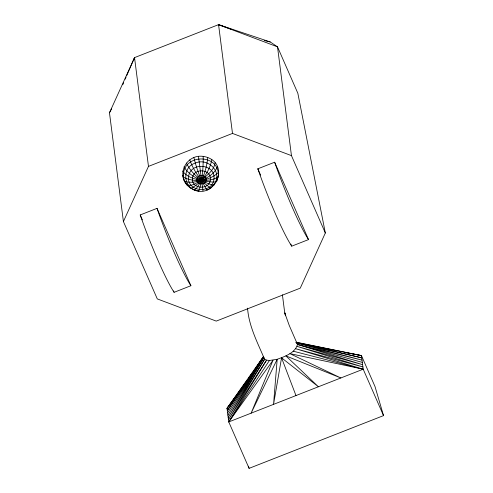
<?xml version="1.0" encoding="UTF-8"?>
<svg xmlns="http://www.w3.org/2000/svg" width="493" height="493" viewBox="0 0 493 493"><rect width="100%" height="100%" fill="white"/><g stroke="black" fill="none" stroke-linecap="round" stroke-linejoin="round"><path stroke-width="0.74" d="M207.738 157.513C206.659 169.025 202.666 181.288 194.945 190.027C171.829 181.886 184.844 149.274 207.738 157.513C229.744 165.697 214.825 198.587 194.026 189.941M211.811 159.67C209.661 171.145 201.754 182.626 191.42 188.153L190.095 187.858M215.127 162.739C214.024 170.307 207.054 175.354 201.52 179.914C197.243 182.416 192.128 186.785 186.89 184.893L183.846 179.705M263.502 356.457L227.02 408.34L228.764 421.934L249.094 468.35L383.529 415.611L363.193 369.195L289.841 353.617L340.848 377.965L285.872 355.884L318.416 386.765L281.558 357.826L273.547 404.365L277.177 359.298C284.769 356.47 295.178 353.111 297.489 344.434L289.262 325.485L284.738 312.919L285.583 315.754L284.56 311.564L282.415 294.796M217.456 166.523C213.907 177.129 194.957 185.146 184.647 181.239L182.663 175.477M218.633 170.751L218.208 176.833C209.248 183.254 188.837 180.45 182.706 171.083M133.665 60.559L134.54 57.613L218.559 24.65L270.232 41.948L277.51 46.847L297.84 93.263L325.331 232.986L300.262 288.146L216.242 321.103L157.292 298.906L123.41 221.548L109.471 112.774L134.54 57.613L148.473 166.387L123.41 221.548M218.59 175.138L216.982 180.937C213.623 183.84 211.719 188.554 206.955 189.91C200.608 180.204 196.701 168.852 193.872 157.643M122.732 84.784L123.638 82.695M125.154 79.207L126.06 77.118M126.67 75.725L134.54 57.613M198.426 191.001L198.895 190.97C202.457 179.933 203.307 167.984 203.184 156.417M109.471 112.774L111.628 108.824M263.564 356.513L227.31 410.583L263.367 356.914L227.6 412.857L263.878 357.616L228.185 417.411L264.679 359.15L263.878 357.616C257.081 341.704 248.829 325.713 247.548 308.137M227.895 415.137L263.878 357.616M269.418 360.494L266.565 360.13L228.764 421.934L273.036 360.21L251.116 413.165L277.177 359.298L269.418 360.494L228.764 421.934L363.193 369.195L361.455 355.601L296.299 342.222L361.739 357.844L296.694 342.9L297.489 344.434L362.62 364.678L297.143 346.419L362.91 366.952L295.671 348.717L363.193 369.195L293.181 351.17M227.637 409.745L227.02 408.34L246.71 380.855M248.947 377.737L251.633 373.99M253.42 371.488L255.214 368.992M258.344 364.617L259.688 362.743M227.02 408.34L233.904 399.071M240.787 389.809L244.46 384.873M214.658 184.635L213.444 185.263C202.025 182.613 191.383 173.567 186.379 163.01M148.473 166.387L232.493 133.424L291.449 155.622L325.331 232.986M140.209 214.954L157.014 208.36A65.76 6.514 68.6 0 0 190.902 285.724L174.097 292.312A65.76 6.514 68.6 0 1 140.209 214.954L142.366 219.878M257.839 168.809L274.644 162.215A65.76 6.514 68.6 0 0 308.526 239.58L291.72 246.167A65.76 6.514 68.6 0 1 257.839 168.809L260.612 175.138M211.398 187.66L210.523 187.975C200.78 181.572 193.731 170.732 189.756 159.874M206.955 189.91L207.424 189.817M339.591 351.484L341.101 351.768M344.872 352.477L348.637 353.191M350.147 353.475L361.455 355.601L375.007 386.543L383.529 415.611M295.689 342.308L361.455 355.601M264.316 40.555L270.232 41.948M198.895 190.97C183.716 190.384 180.703 167.608 195.216 163.115C206.573 157.76 221.326 169.912 215.527 181.948C203.88 182.767 190.015 177.073 183.975 166.837M296.694 342.9L362.035 360.124L297.489 344.434L362.324 362.398M231.371 29.284L218.559 24.65L232.493 133.424M219.903 25.396L218.559 24.65L277.51 46.847L291.449 155.622M186.175 183.482L187.827 185.023M274.644 162.215L308.526 239.58M290.802 244.06L291.72 246.167M157.014 208.36L190.902 285.724M173.481 290.907L174.097 292.312M202.987 190.933L198.451 156.46M281.558 357.826L295.979 395.565M248.46 466.168L249.094 468.35M183.544 172.914L183.501 177.153C193.959 182.946 209.636 180.863 218.245 172.593C215.909 154.044 185.923 154.691 183.544 172.914M188.579 176.488C186.311 192.03 212.045 194.439 213.95 179.353C216.224 163.812 190.489 161.402 188.579 176.488M192.436 177.985C190.828 188.979 209.026 190.68 210.375 180.013C211.978 169.025 193.786 167.324 192.436 177.985M196.849 179.156C196.017 184.844 205.433 185.725 206.136 180.204C206.968 174.516 197.545 173.635 196.849 179.156M264.679 359.15L228.475 419.691L266.565 360.13L264.679 359.15"/></g></svg>
